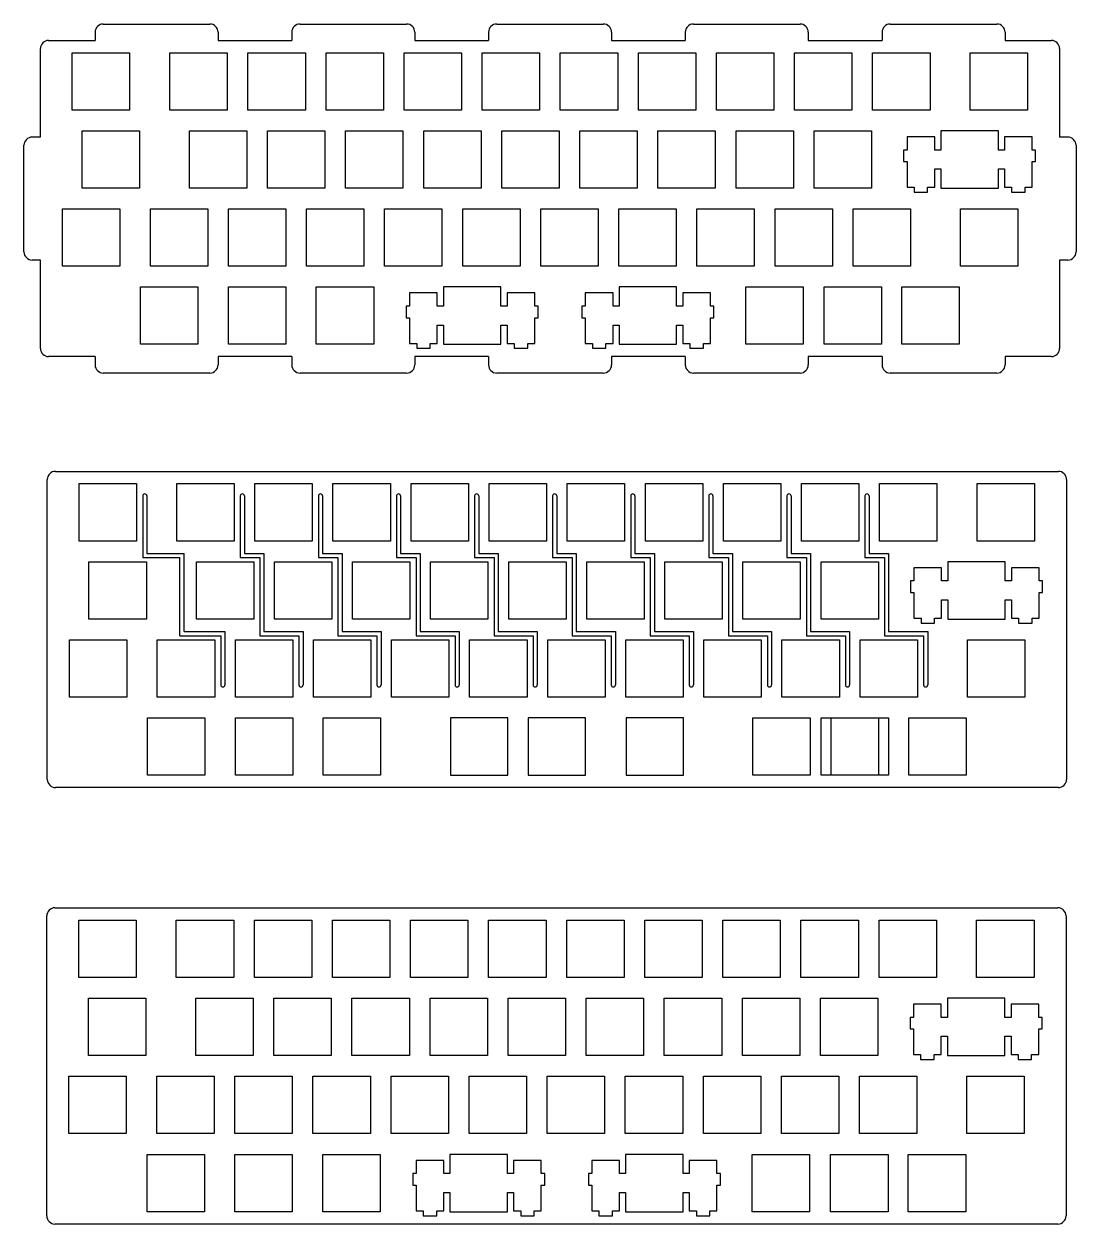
# Model space of a CAD drawing. Extents: x -8 to 251, y -550 to 186.
# Drawn here: x -6.1 to 250.6, y -106.7 to 186.1 of the extents above; entities that cross this region are included whole.
import ezdxf

# ---------------------------------------------------------------- set-up
doc = ezdxf.new("R2010")
doc.units = 0
doc.header["$MEASUREMENT"] = 0

msp = doc.modelspace()

# ---------------------------------------------------------------- linework, layer by layer
at = {"color": 0}
for p, q in [((13.25, 186.07), (39.25, 186.07)), ((61.25, 186.07), (87.25, 186.07)), ((109.25, 186.07), (135.25, 186.07)), ((157.25, 186.07), (183.25, 186.07)), ((205.25, 186.07), (231.25, 186.07)), ((-0.09, 182.07), (11.25, 182.07)), ((11.25, 184.07), (11.25, 182.07)), ((41.25, 184.07), (41.25, 182.07)), ((41.25, 182.07), (59.25, 182.07)), ((59.25, 184.07), (59.25, 182.07)), ((89.25, 184.07), (89.25, 182.07)), ((89.25, 182.07), (107.25, 182.07)), ((107.25, 184.07), (107.25, 182.07)), ((137.25, 184.07), (137.25, 182.07)), ((137.25, 182.07), (155.25, 182.07)), ((155.25, 184.07), (155.25, 182.07)), ((185.25, 184.07), (185.25, 182.07)), ((185.25, 182.07), (203.25, 182.07)), ((203.25, 184.07), (203.25, 182.07)), ((233.25, 184.07), (233.25, 182.07)), ((233.25, 182.07), (244.57, 182.07)), ((-2.09, 158.49), (-2.09, 180.07)), ((5.69, 179.07), (19.69, 179.07)), ((5.69, 165.07), (5.69, 179.07)), ((19.69, 179.07), (19.69, 165.07)), ((29.51, 179.07), (43.5, 179.07)), ((29.51, 165.07), (29.51, 179.07)), ((43.5, 179.07), (43.5, 165.07)), ((48.56, 179.07), (62.55, 179.07)), ((48.56, 165.07), (48.56, 179.07)), ((62.55, 179.07), (62.55, 165.07)), ((67.61, 179.07), (81.6, 179.07)), ((67.61, 165.07), (67.61, 179.07)), ((81.6, 179.07), (81.6, 165.07)), ((86.66, 179.07), (100.65, 179.07)), ((86.66, 165.07), (86.66, 179.07)), ((100.65, 179.07), (100.65, 165.07)), ((105.71, 179.07), (119.7, 179.07)), ((105.71, 165.07), (105.71, 179.07)), ((119.7, 179.07), (119.7, 165.07)), ((124.76, 179.07), (138.75, 179.07)), ((124.76, 165.07), (124.76, 179.07)), ((138.75, 179.07), (138.75, 165.07)), ((143.81, 179.07), (157.8, 179.07)), ((143.81, 165.07), (143.81, 179.07)), ((157.8, 179.07), (157.8, 165.07)), ((162.86, 179.07), (176.85, 179.07)), ((162.86, 165.07), (162.86, 179.07)), ((176.85, 179.07), (176.85, 165.07)), ((181.91, 179.07), (195.9, 179.07)), ((181.91, 165.07), (181.91, 179.07)), ((195.9, 179.07), (195.9, 165.07)), ((200.96, 179.07), (214.95, 179.07)), ((200.96, 165.07), (200.96, 179.07)), ((214.95, 179.07), (214.95, 165.07)), ((224.77, 179.07), (238.77, 179.07)), ((224.77, 165.07), (224.77, 179.07)), ((238.77, 179.07), (238.77, 165.07)), ((246.57, 180.07), (246.57, 158.49)), ((19.69, 165.07), (5.69, 165.07)), ((43.5, 165.07), (29.51, 165.07)), ((62.55, 165.07), (48.56, 165.07)), ((81.6, 165.07), (67.61, 165.07)), ((100.65, 165.07), (86.66, 165.07)), ((119.7, 165.07), (105.71, 165.07)), ((138.75, 165.07), (124.76, 165.07)), ((157.8, 165.07), (143.81, 165.07)), ((176.85, 165.07), (162.86, 165.07)), ((195.9, 165.07), (181.91, 165.07)), ((214.95, 165.07), (200.96, 165.07)), ((238.77, 165.07), (224.77, 165.07)), ((-2.09, 158.49), (-4.09, 158.49)), ((8.07, 160.02), (22.07, 160.02)), ((8.07, 146.02), (8.07, 160.02)), ((22.07, 160.02), (22.07, 146.02)), ((34.27, 160.02), (48.27, 160.02)), ((34.27, 146.02), (34.27, 160.02)), ((48.27, 160.02), (48.27, 146.02)), ((53.32, 160.02), (67.32, 160.02)), ((53.32, 146.02), (53.32, 160.02)), ((67.32, 160.02), (67.32, 146.02)), ((72.37, 160.02), (86.37, 160.02)), ((72.37, 146.02), (72.37, 160.02)), ((86.37, 160.02), (86.37, 146.02)), ((91.42, 160.02), (105.42, 160.02)), ((91.42, 146.02), (91.42, 160.02)), ((105.42, 160.02), (105.42, 146.02)), ((110.47, 160.02), (124.47, 160.02)), ((110.47, 146.02), (110.47, 160.02)), ((124.47, 160.02), (124.47, 146.02)), ((129.52, 160.02), (143.52, 160.02)), ((129.52, 146.02), (129.52, 160.02)), ((143.52, 160.02), (143.52, 146.02)), ((148.57, 160.02), (162.57, 160.02)), ((148.57, 146.02), (148.57, 160.02)), ((162.57, 160.02), (162.57, 146.02)), ((167.62, 160.02), (181.62, 160.02)), ((167.62, 146.02), (167.62, 160.02)), ((181.62, 160.02), (181.62, 146.02)), ((186.67, 160.02), (200.67, 160.02)), ((186.67, 146.02), (186.67, 160.02)), ((200.67, 160.02), (200.67, 146.02)), ((216.1, 158.55), (209.35, 158.55)), ((209.35, 158.55), (209.35, 155.32)), ((216.1, 155.32), (216.1, 158.55)), ((217.62, 160.02), (217.62, 155.32)), ((231.62, 160.02), (217.62, 160.02)), ((231.62, 155.32), (231.62, 160.02)), ((239.9, 158.55), (233.15, 158.55)), ((233.15, 158.55), (233.15, 155.32)), ((239.9, 155.32), (239.9, 158.55)), ((248.57, 158.49), (246.57, 158.49)), ((-6.09, 130.49), (-6.09, 156.49)), ((209.35, 155.32), (208.52, 155.32)), ((208.52, 155.32), (208.52, 152.52)), ((217.62, 155.32), (216.1, 155.32)), ((233.15, 155.32), (231.62, 155.32)), ((240.72, 155.32), (239.9, 155.32)), ((240.72, 152.52), (240.72, 155.32)), ((250.57, 156.49), (250.57, 130.49)), ((208.52, 152.52), (209.35, 152.52)), ((209.35, 152.52), (209.35, 146.25)), ((239.9, 146.25), (239.9, 152.52)), ((239.9, 152.52), (240.72, 152.52)), ((216.1, 146.25), (216.1, 150.72)), ((216.1, 150.72), (217.62, 150.72)), ((217.62, 150.72), (217.62, 146.02)), ((231.62, 146.02), (231.62, 150.72)), ((231.62, 150.72), (233.15, 150.72)), ((233.15, 150.72), (233.15, 146.25)), ((22.07, 146.02), (8.07, 146.02)), ((48.27, 146.02), (34.27, 146.02)), ((67.32, 146.02), (53.32, 146.02)), ((86.37, 146.02), (72.37, 146.02)), ((105.42, 146.02), (91.42, 146.02)), ((124.47, 146.02), (110.47, 146.02)), ((143.52, 146.02), (129.52, 146.02)), ((162.57, 146.02), (148.57, 146.02)), ((181.62, 146.02), (167.62, 146.02)), ((200.67, 146.02), (186.67, 146.02)), ((209.35, 146.25), (211.07, 146.25)), ((211.07, 146.25), (211.07, 145.05)), ((211.07, 145.05), (214.37, 145.05)), ((214.37, 145.05), (214.37, 146.25)), ((214.37, 146.25), (216.1, 146.25)), ((217.62, 146.02), (231.62, 146.02)), ((233.15, 146.25), (234.87, 146.25)), ((234.87, 146.25), (234.87, 145.05)), ((234.87, 145.05), (238.17, 145.05)), ((238.17, 145.05), (238.17, 146.25)), ((238.17, 146.25), (239.9, 146.25)), ((3.31, 140.97), (17.31, 140.97)), ((3.31, 126.97), (3.31, 140.97)), ((17.31, 140.97), (17.31, 126.97)), ((24.74, 140.97), (38.74, 140.97)), ((24.74, 126.97), (24.74, 140.97)), ((38.74, 140.97), (38.74, 126.97)), ((43.79, 140.97), (57.79, 140.97)), ((43.79, 126.97), (43.79, 140.97)), ((57.79, 140.97), (57.79, 126.97)), ((62.84, 140.97), (76.84, 140.97)), ((62.84, 126.97), (62.84, 140.97)), ((76.84, 140.97), (76.84, 126.97)), ((81.89, 140.97), (95.89, 140.97)), ((81.89, 126.97), (81.89, 140.97)), ((95.89, 140.97), (95.89, 126.97)), ((100.94, 140.97), (114.94, 140.97)), ((100.94, 126.97), (100.94, 140.97)), ((114.94, 140.97), (114.94, 126.97)), ((119.99, 140.97), (133.99, 140.97)), ((119.99, 126.97), (119.99, 140.97)), ((133.99, 140.97), (133.99, 126.97)), ((139.04, 140.97), (153.04, 140.97)), ((139.04, 126.97), (139.04, 140.97)), ((153.04, 140.97), (153.04, 126.97)), ((158.09, 140.97), (172.09, 140.97)), ((158.09, 126.97), (158.09, 140.97)), ((172.09, 140.97), (172.09, 126.97)), ((177.14, 140.97), (191.14, 140.97)), ((177.14, 126.97), (177.14, 140.97)), ((191.14, 140.97), (191.14, 126.97)), ((196.19, 140.97), (210.19, 140.97)), ((196.19, 126.97), (196.19, 140.97)), ((210.19, 140.97), (210.19, 126.97)), ((222.39, 140.97), (236.39, 140.97)), ((222.39, 126.97), (222.39, 140.97)), ((236.39, 140.97), (236.39, 126.97)), ((-2.09, 128.49), (-4.09, 128.49)), ((-2.09, 106.92), (-2.09, 128.49)), ((17.31, 126.97), (3.31, 126.97)), ((38.74, 126.97), (24.74, 126.97)), ((57.79, 126.97), (43.79, 126.97)), ((76.84, 126.97), (62.84, 126.97)), ((95.89, 126.97), (81.89, 126.97)), ((114.94, 126.97), (100.94, 126.97)), ((133.99, 126.97), (119.99, 126.97)), ((153.04, 126.97), (139.04, 126.97)), ((172.09, 126.97), (158.09, 126.97)), ((191.14, 126.97), (177.14, 126.97)), ((210.19, 126.97), (196.19, 126.97)), ((236.39, 126.97), (222.39, 126.97)), ((248.57, 128.49), (246.57, 128.49)), ((246.57, 128.49), (246.57, 106.92)), ((22.36, 121.92), (36.36, 121.92)), ((22.36, 107.92), (22.36, 121.92)), ((36.36, 121.92), (36.36, 107.92)), ((43.79, 121.92), (57.79, 121.92)), ((43.79, 107.92), (43.79, 121.92)), ((57.79, 121.92), (57.79, 107.92)), ((65.22, 121.92), (79.22, 121.92)), ((65.22, 107.92), (65.22, 121.92)), ((79.22, 121.92), (79.22, 107.92)), ((94.75, 120.45), (88, 120.45)), ((88, 120.45), (88, 117.22)), ((94.75, 117.22), (94.75, 120.45)), ((96.28, 121.92), (96.28, 117.22)), ((110.27, 121.92), (96.28, 121.92)), ((110.27, 117.22), (110.27, 121.92)), ((118.55, 120.45), (111.8, 120.45)), ((111.8, 120.45), (111.8, 117.22)), ((118.55, 117.22), (118.55, 120.45)), ((137.61, 120.45), (130.86, 120.45)), ((130.86, 120.45), (130.86, 117.22)), ((137.61, 117.22), (137.61, 120.45)), ((139.14, 121.92), (139.14, 117.22)), ((153.14, 121.92), (139.14, 121.92)), ((153.14, 117.22), (153.14, 121.92)), ((161.41, 120.45), (154.66, 120.45)), ((154.66, 120.45), (154.66, 117.22)), ((161.41, 117.22), (161.41, 120.45)), ((170, 121.92), (184, 121.92)), ((170, 107.92), (170, 121.92)), ((184, 121.92), (184, 107.92)), ((189.14, 121.92), (203.14, 121.92)), ((189.14, 107.92), (189.14, 121.92)), ((203.14, 121.92), (203.14, 107.92)), ((208.1, 121.92), (222.1, 121.92)), ((208.1, 107.92), (208.1, 121.92)), ((222.1, 121.92), (222.1, 107.92)), ((88, 117.22), (87.17, 117.22)), ((87.17, 117.22), (87.17, 114.42)), ((96.28, 117.22), (94.75, 117.22)), ((111.8, 117.22), (110.27, 117.22)), ((119.38, 117.22), (118.55, 117.22)), ((119.38, 114.42), (119.38, 117.22)), ((130.86, 117.22), (130.04, 117.22)), ((130.04, 117.22), (130.04, 114.42)), ((139.14, 117.22), (137.61, 117.22)), ((154.66, 117.22), (153.14, 117.22)), ((162.24, 117.22), (161.41, 117.22)), ((162.24, 114.42), (162.24, 117.22)), ((87.17, 114.42), (88, 114.42)), ((88, 114.42), (88, 108.15)), ((118.55, 108.15), (118.55, 114.42)), ((118.55, 114.42), (119.38, 114.42)), ((130.04, 114.42), (130.86, 114.42)), ((130.86, 114.42), (130.86, 108.15)), ((161.41, 108.15), (161.41, 114.42)), ((161.41, 114.42), (162.24, 114.42)), ((94.75, 108.15), (94.75, 112.62)), ((94.75, 112.62), (96.28, 112.62)), ((96.28, 112.62), (96.28, 107.92)), ((110.27, 107.92), (110.27, 112.62)), ((110.27, 112.62), (111.8, 112.62)), ((111.8, 112.62), (111.8, 108.15)), ((137.61, 108.15), (137.61, 112.62)), ((137.61, 112.62), (139.14, 112.62)), ((139.14, 112.62), (139.14, 107.92)), ((153.14, 107.92), (153.14, 112.62)), ((153.14, 112.62), (154.66, 112.62)), ((154.66, 112.62), (154.66, 108.15)), ((36.36, 107.92), (22.36, 107.92)), ((57.79, 107.92), (43.79, 107.92)), ((79.22, 107.92), (65.22, 107.92)), ((88, 108.15), (89.73, 108.15)), ((89.73, 108.15), (89.73, 106.95)), ((89.73, 106.95), (93.02, 106.95)), ((93.02, 106.95), (93.02, 108.15)), ((93.02, 108.15), (94.75, 108.15)), ((96.28, 107.92), (110.27, 107.92)), ((111.8, 108.15), (113.53, 108.15)), ((113.53, 108.15), (113.53, 106.95)), ((113.53, 106.95), (116.82, 106.95)), ((116.82, 106.95), (116.82, 108.15)), ((116.82, 108.15), (118.55, 108.15)), ((130.86, 108.15), (132.59, 108.15)), ((132.59, 108.15), (132.59, 106.95)), ((132.59, 106.95), (135.89, 106.95)), ((135.89, 106.95), (135.89, 108.15)), ((135.89, 108.15), (137.61, 108.15)), ((139.14, 107.92), (153.14, 107.92)), ((154.66, 108.15), (156.39, 108.15)), ((156.39, 108.15), (156.39, 106.95)), ((156.39, 106.95), (159.69, 106.95)), ((159.69, 106.95), (159.69, 108.15)), ((159.69, 108.15), (161.41, 108.15)), ((184, 107.92), (170, 107.92)), ((203.14, 107.92), (189.14, 107.92)), ((222.1, 107.92), (208.1, 107.92)), ((11.25, 104.92), (-0.09, 104.92)), ((11.25, 104.92), (11.25, 102.92)), ((59.25, 104.92), (41.25, 104.92)), ((41.25, 104.92), (41.25, 102.92)), ((59.25, 104.92), (59.25, 102.92)), ((107.25, 104.92), (89.25, 104.92)), ((89.25, 104.92), (89.25, 102.92)), ((107.25, 104.92), (107.25, 102.92)), ((155.25, 104.92), (137.25, 104.92)), ((137.25, 104.92), (137.25, 102.92)), ((155.25, 104.92), (155.25, 102.92)), ((203.25, 104.92), (185.25, 104.92)), ((185.25, 104.92), (185.25, 102.92)), ((203.25, 104.92), (203.25, 102.92)), ((244.57, 104.92), (233.25, 104.92)), ((233.25, 104.92), (233.25, 102.92)), ((39.25, 100.92), (13.25, 100.92)), ((87.25, 100.92), (61.25, 100.92)), ((135.25, 100.92), (109.25, 100.92)), ((183.25, 100.92), (157.25, 100.92)), ((231.25, 100.92), (205.25, 100.92)), ((1.6, 76.93), (246.26, 76.93)), ((-0.4, 1.78), (-0.4, 74.93)), ((7.38, 73.93), (21.38, 73.93)), ((7.38, 59.93), (7.38, 73.93)), ((21.38, 73.93), (21.38, 59.93)), ((31.19, 73.93), (45.19, 73.93)), ((31.19, 59.93), (31.19, 73.93)), ((45.19, 73.93), (45.19, 59.93)), ((50.24, 73.93), (64.24, 73.93)), ((50.24, 59.93), (50.24, 73.93)), ((64.24, 73.93), (64.24, 59.93)), ((69.29, 73.93), (83.29, 73.93)), ((69.29, 59.93), (69.29, 73.93)), ((83.29, 73.93), (83.29, 59.93)), ((88.34, 73.93), (102.34, 73.93)), ((88.34, 59.93), (88.34, 73.93)), ((102.34, 73.93), (102.34, 59.93)), ((107.39, 73.93), (121.39, 73.93)), ((107.39, 59.93), (107.39, 73.93)), ((121.39, 73.93), (121.39, 59.93)), ((126.44, 73.93), (140.44, 73.93)), ((126.44, 59.93), (126.44, 73.93)), ((140.44, 73.93), (140.44, 59.93)), ((145.5, 73.93), (159.49, 73.93)), ((145.5, 59.93), (145.5, 73.93)), ((159.49, 73.93), (159.49, 59.93)), ((164.54, 73.93), (178.54, 73.93)), ((164.54, 59.93), (164.54, 73.93)), ((178.54, 73.93), (178.54, 59.93)), ((183.59, 73.93), (197.59, 73.93)), ((183.59, 59.93), (183.59, 73.93)), ((197.59, 73.93), (197.59, 59.93)), ((202.65, 73.93), (216.64, 73.93)), ((202.65, 59.93), (202.65, 73.93)), ((216.64, 73.93), (216.64, 59.93)), ((226.46, 73.93), (240.46, 73.93)), ((226.46, 59.93), (226.46, 73.93)), ((240.46, 73.93), (240.46, 59.93)), ((248.26, 74.93), (248.26, 1.78)), ((22.88, 70.93), (22.88, 55.88)), ((23.88, 70.93), (23.88, 56.88)), ((46.69, 70.93), (46.69, 55.88)), ((47.69, 70.93), (47.69, 56.88)), ((65.74, 70.93), (65.74, 55.88)), ((66.74, 70.93), (66.74, 56.88)), ((84.79, 70.93), (84.79, 55.88)), ((85.79, 70.93), (85.79, 56.88)), ((103.84, 70.93), (103.84, 55.88)), ((104.84, 70.93), (104.84, 56.88)), ((122.89, 70.93), (122.89, 55.88)), ((123.89, 70.93), (123.89, 56.88)), ((141.94, 70.93), (141.94, 55.88)), ((142.94, 70.93), (142.94, 56.88)), ((160.99, 70.93), (160.99, 55.88)), ((161.99, 70.93), (161.99, 56.88)), ((180.04, 70.93), (180.04, 55.88)), ((181.04, 70.93), (181.04, 56.88)), ((199.09, 70.93), (199.09, 55.88)), ((200.09, 70.93), (200.09, 56.88)), ((21.38, 59.93), (7.38, 59.93)), ((45.19, 59.93), (31.19, 59.93)), ((64.24, 59.93), (50.24, 59.93)), ((83.29, 59.93), (69.29, 59.93)), ((102.34, 59.93), (88.34, 59.93)), ((121.39, 59.93), (107.39, 59.93)), ((140.44, 59.93), (126.44, 59.93)), ((159.49, 59.93), (145.5, 59.93)), ((178.54, 59.93), (164.54, 59.93)), ((197.59, 59.93), (183.59, 59.93)), ((216.64, 59.93), (202.65, 59.93)), ((240.46, 59.93), (226.46, 59.93)), ((22.88, 55.88), (31.96, 55.88)), ((23.88, 56.88), (32.96, 56.88)), ((31.96, 36.83), (31.96, 55.88)), ((32.96, 37.83), (32.96, 56.88)), ((46.69, 55.88), (51.46, 55.88)), ((47.69, 56.88), (52.46, 56.88)), ((51.46, 55.88), (51.46, 36.83)), ((52.46, 56.88), (52.46, 37.83)), ((65.74, 55.88), (70.51, 55.88)), ((66.74, 56.88), (71.51, 56.88)), ((70.51, 55.88), (70.51, 36.83)), ((71.51, 56.88), (71.51, 37.83)), ((84.79, 55.88), (89.56, 55.88)), ((85.79, 56.88), (90.56, 56.88)), ((89.56, 55.88), (89.56, 36.83)), ((90.56, 56.88), (90.56, 37.83)), ((103.84, 55.88), (108.61, 55.88)), ((104.84, 56.88), (109.61, 56.88)), ((108.61, 55.88), (108.61, 36.83)), ((109.61, 56.88), (109.61, 37.83)), ((122.89, 55.88), (127.66, 55.88)), ((123.89, 56.88), (128.66, 56.88)), ((127.66, 55.88), (127.66, 36.83)), ((128.66, 56.88), (128.66, 37.83)), ((141.94, 55.88), (146.71, 55.88)), ((142.94, 56.88), (147.71, 56.88)), ((146.71, 55.88), (146.71, 36.83)), ((147.71, 56.88), (147.71, 37.83)), ((160.99, 55.88), (165.76, 55.88)), ((161.99, 56.88), (166.76, 56.88)), ((165.76, 55.88), (165.76, 36.83)), ((166.76, 56.88), (166.76, 37.83)), ((180.04, 55.88), (184.81, 55.88)), ((181.04, 56.88), (185.81, 56.88)), ((184.81, 55.88), (184.81, 36.83)), ((185.81, 56.88), (185.81, 37.83)), ((199.09, 55.88), (203.86, 55.88)), ((200.09, 56.88), (204.86, 56.88)), ((203.86, 55.88), (203.86, 36.83)), ((204.86, 56.88), (204.86, 37.83)), ((9.76, 54.88), (23.76, 54.88)), ((9.76, 40.88), (9.76, 54.88)), ((23.76, 54.88), (23.76, 40.88)), ((35.96, 54.88), (49.96, 54.88)), ((35.96, 40.88), (35.96, 54.88)), ((49.96, 54.88), (49.96, 40.88)), ((55.01, 54.88), (69.01, 54.88)), ((55.01, 40.88), (55.01, 54.88)), ((69.01, 54.88), (69.01, 40.88)), ((74.06, 54.88), (88.06, 54.88)), ((74.06, 40.88), (74.06, 54.88)), ((88.06, 54.88), (88.06, 40.88)), ((93.11, 54.88), (107.11, 54.88)), ((93.11, 40.88), (93.11, 54.88)), ((107.11, 54.88), (107.11, 40.88)), ((112.16, 54.88), (126.16, 54.88)), ((112.16, 40.88), (112.16, 54.88)), ((126.16, 54.88), (126.16, 40.88)), ((131.21, 54.88), (145.21, 54.88)), ((131.21, 40.88), (131.21, 54.88)), ((145.21, 54.88), (145.21, 40.88)), ((150.26, 54.88), (164.26, 54.88)), ((150.26, 40.88), (150.26, 54.88)), ((164.26, 54.88), (164.26, 40.88)), ((169.31, 54.88), (183.31, 54.88)), ((169.31, 40.88), (169.31, 54.88)), ((183.31, 54.88), (183.31, 40.88)), ((188.36, 54.88), (202.36, 54.88)), ((188.36, 40.88), (188.36, 54.88)), ((202.36, 54.88), (202.36, 40.88)), ((217.79, 53.41), (211.04, 53.41)), ((211.04, 53.41), (211.04, 50.18)), ((217.79, 50.18), (217.79, 53.41)), ((219.31, 54.88), (219.31, 50.18)), ((233.31, 54.88), (219.31, 54.88)), ((233.31, 50.18), (233.31, 54.88)), ((241.59, 53.41), (234.84, 53.41)), ((234.84, 53.41), (234.84, 50.18)), ((241.59, 50.18), (241.59, 53.41)), ((211.04, 50.18), (210.21, 50.18)), ((210.21, 50.18), (210.21, 47.38)), ((219.31, 50.18), (217.79, 50.18)), ((234.84, 50.18), (233.31, 50.18)), ((242.41, 50.18), (241.59, 50.18)), ((242.41, 47.38), (242.41, 50.18)), ((210.21, 47.38), (211.04, 47.38)), ((211.04, 47.38), (211.04, 41.11)), ((241.59, 41.11), (241.59, 47.38)), ((241.59, 47.38), (242.41, 47.38)), ((217.79, 41.11), (217.79, 45.58)), ((217.79, 45.58), (219.31, 45.58)), ((219.31, 45.58), (219.31, 40.88)), ((233.31, 40.88), (233.31, 45.58)), ((233.31, 45.58), (234.84, 45.58)), ((234.84, 45.58), (234.84, 41.11)), ((211.04, 41.11), (212.76, 41.11)), ((212.76, 41.11), (212.76, 39.91)), ((216.06, 39.91), (216.06, 41.11)), ((216.06, 41.11), (217.79, 41.11)), ((234.84, 41.11), (236.56, 41.11)), ((236.56, 41.11), (236.56, 39.91)), ((239.86, 39.91), (239.86, 41.11)), ((239.86, 41.11), (241.59, 41.11)), ((23.76, 40.88), (9.76, 40.88)), ((49.96, 40.88), (35.96, 40.88)), ((69.01, 40.88), (55.01, 40.88)), ((88.06, 40.88), (74.06, 40.88)), ((107.11, 40.88), (93.11, 40.88)), ((126.16, 40.88), (112.16, 40.88)), ((145.21, 40.88), (131.21, 40.88)), ((164.26, 40.88), (150.26, 40.88)), ((183.31, 40.88), (169.31, 40.88)), ((202.36, 40.88), (188.36, 40.88)), ((212.76, 39.91), (216.06, 39.91)), ((219.31, 40.88), (233.31, 40.88)), ((236.56, 39.91), (239.86, 39.91)), ((5, 35.83), (19, 35.83)), ((5, 21.83), (5, 35.83)), ((19, 35.83), (19, 21.83)), ((26.43, 35.83), (40.43, 35.83)), ((26.43, 21.83), (26.43, 35.83)), ((31.96, 36.83), (41.93, 36.83)), ((32.96, 37.83), (42.93, 37.83)), ((40.43, 35.83), (40.43, 21.83)), ((41.93, 36.83), (41.93, 24.83)), ((42.93, 37.83), (42.93, 24.83)), ((45.48, 35.83), (59.48, 35.83)), ((45.48, 21.83), (45.48, 35.83)), ((51.46, 36.83), (60.98, 36.83)), ((52.46, 37.83), (61.98, 37.83)), ((59.48, 35.83), (59.48, 21.83)), ((60.98, 36.83), (60.98, 24.83)), ((61.98, 37.83), (61.98, 24.83)), ((64.53, 35.83), (78.53, 35.83)), ((64.53, 21.83), (64.53, 35.83)), ((70.51, 36.83), (80.03, 36.83)), ((71.51, 37.83), (81.03, 37.83)), ((78.53, 35.83), (78.53, 21.83)), ((80.03, 36.83), (80.03, 24.83)), ((81.03, 37.83), (81.03, 24.83)), ((83.58, 35.83), (97.58, 35.83)), ((83.58, 21.83), (83.58, 35.83)), ((89.56, 36.83), (99.08, 36.83)), ((90.56, 37.83), (100.08, 37.83)), ((97.58, 35.83), (97.58, 21.83)), ((99.08, 36.83), (99.08, 24.83)), ((100.08, 37.83), (100.08, 24.83)), ((102.63, 35.83), (116.63, 35.83)), ((102.63, 21.83), (102.63, 35.83)), ((108.61, 36.83), (118.13, 36.83)), ((109.61, 37.83), (119.13, 37.83)), ((116.63, 35.83), (116.63, 21.83)), ((118.13, 36.83), (118.13, 24.83)), ((119.13, 37.83), (119.13, 24.83)), ((121.68, 35.83), (135.68, 35.83)), ((121.68, 21.83), (121.68, 35.83)), ((127.66, 36.83), (137.18, 36.83)), ((128.66, 37.83), (138.18, 37.83)), ((135.68, 35.83), (135.68, 21.83)), ((137.18, 36.83), (137.18, 24.83)), ((138.18, 37.83), (138.18, 24.83)), ((140.73, 35.83), (154.73, 35.83)), ((140.73, 21.83), (140.73, 35.83)), ((146.71, 36.83), (156.23, 36.83)), ((147.71, 37.83), (157.23, 37.83)), ((154.73, 35.83), (154.73, 21.83)), ((156.23, 36.83), (156.23, 24.83)), ((157.23, 37.83), (157.23, 24.83)), ((159.78, 35.83), (173.78, 35.83)), ((159.78, 21.83), (159.78, 35.83)), ((165.76, 36.83), (175.28, 36.83)), ((166.76, 37.83), (176.28, 37.83)), ((173.78, 35.83), (173.78, 21.83)), ((175.28, 36.83), (175.28, 24.83)), ((176.28, 37.83), (176.28, 24.83)), ((178.83, 35.83), (192.83, 35.83)), ((178.83, 21.83), (178.83, 35.83)), ((184.81, 36.83), (194.33, 36.83)), ((185.81, 37.83), (195.33, 37.83)), ((192.83, 35.83), (192.83, 21.83)), ((194.33, 36.83), (194.33, 24.83)), ((195.33, 37.83), (195.33, 24.83)), ((197.88, 35.83), (211.88, 35.83)), ((197.88, 21.83), (197.88, 35.83)), ((203.86, 36.83), (213.38, 36.83)), ((204.86, 37.83), (214.38, 37.83)), ((211.88, 35.83), (211.88, 21.83)), ((213.38, 36.83), (213.38, 24.83)), ((214.38, 37.83), (214.38, 24.83)), ((224.08, 35.83), (238.07, 35.83)), ((224.08, 21.83), (224.08, 35.83)), ((238.07, 35.83), (238.07, 21.83)), ((19, 21.83), (5, 21.83)), ((40.43, 21.83), (26.43, 21.83)), ((59.48, 21.83), (45.48, 21.83)), ((78.53, 21.83), (64.53, 21.83)), ((97.58, 21.83), (83.58, 21.83)), ((116.63, 21.83), (102.63, 21.83)), ((135.68, 21.83), (121.68, 21.83)), ((154.73, 21.83), (140.73, 21.83)), ((173.78, 21.83), (159.78, 21.83)), ((192.83, 21.83), (178.83, 21.83)), ((211.88, 21.83), (197.88, 21.83)), ((238.07, 21.83), (224.08, 21.83)), ((24.05, 16.78), (38.05, 16.78)), ((24.05, 2.78), (24.05, 16.78)), ((38.05, 16.78), (38.05, 2.78)), ((45.48, 16.78), (59.48, 16.78)), ((45.48, 2.78), (45.48, 16.78)), ((59.48, 16.78), (59.48, 2.78)), ((66.91, 16.78), (80.91, 16.78)), ((66.91, 2.78), (66.91, 16.78)), ((80.91, 16.78), (80.91, 2.78)), ((97.96, 16.78), (97.96, 2.78)), ((111.96, 16.78), (97.96, 16.78)), ((111.96, 2.78), (111.96, 16.78)), ((116.92, 16.78), (116.92, 2.78)), ((130.92, 16.78), (116.92, 16.78)), ((130.92, 2.78), (130.92, 16.78)), ((140.83, 16.78), (140.83, 2.78)), ((154.83, 16.78), (140.83, 16.78)), ((154.83, 2.78), (154.83, 16.78)), ((171.69, 16.78), (185.69, 16.78)), ((171.69, 2.78), (171.69, 16.78)), ((185.69, 16.78), (185.69, 2.78)), ((188.36, 16.78), (202.36, 16.78)), ((188.36, 2.78), (188.36, 16.78)), ((190.83, 16.78), (204.83, 16.78)), ((190.83, 2.78), (190.83, 16.78)), ((202.36, 16.78), (202.36, 2.78)), ((204.83, 16.78), (204.83, 2.78)), ((209.79, 16.78), (223.79, 16.78)), ((209.79, 2.78), (209.79, 16.78)), ((223.79, 16.78), (223.79, 2.78)), ((38.05, 2.78), (24.05, 2.78)), ((59.48, 2.78), (45.48, 2.78)), ((80.91, 2.78), (66.91, 2.78)), ((97.96, 2.78), (111.96, 2.78)), ((116.92, 2.78), (130.92, 2.78)), ((140.83, 2.78), (154.83, 2.78)), ((185.69, 2.78), (171.69, 2.78)), ((202.36, 2.78), (188.36, 2.78)), ((204.83, 2.78), (190.83, 2.78)), ((223.79, 2.78), (209.79, 2.78)), ((246.26, -0.22), (1.6, -0.22)), ((-0.53, -104.7), (-0.53, -31.55)), ((1.47, -29.55), (246.13, -29.55)), ((248.13, -31.55), (248.13, -104.7)), ((7.26, -32.55), (21.26, -32.55)), ((7.26, -46.55), (7.26, -32.55)), ((21.26, -32.55), (21.26, -46.55)), ((31.07, -32.55), (45.07, -32.55)), ((31.07, -46.55), (31.07, -32.55)), ((45.07, -32.55), (45.07, -46.55)), ((50.12, -32.55), (64.12, -32.55)), ((50.12, -46.55), (50.12, -32.55)), ((64.12, -32.55), (64.12, -46.55)), ((69.17, -32.55), (83.17, -32.55)), ((69.17, -46.55), (69.17, -32.55)), ((83.17, -32.55), (83.17, -46.55)), ((88.22, -32.55), (102.22, -32.55)), ((88.22, -46.55), (88.22, -32.55)), ((102.22, -32.55), (102.22, -46.55)), ((107.27, -32.55), (121.27, -32.55)), ((107.27, -46.55), (107.27, -32.55)), ((121.27, -32.55), (121.27, -46.55)), ((126.32, -32.55), (140.32, -32.55)), ((126.32, -46.55), (126.32, -32.55)), ((140.32, -32.55), (140.32, -46.55)), ((145.37, -32.55), (159.37, -32.55)), ((145.37, -46.55), (145.37, -32.55)), ((159.37, -32.55), (159.37, -46.55)), ((164.42, -32.55), (178.42, -32.55)), ((164.42, -46.55), (164.42, -32.55)), ((178.42, -32.55), (178.42, -46.55)), ((183.47, -32.55), (197.47, -32.55)), ((183.47, -46.55), (183.47, -32.55)), ((197.47, -32.55), (197.47, -46.55)), ((202.52, -32.55), (216.52, -32.55)), ((202.52, -46.55), (202.52, -32.55)), ((216.52, -32.55), (216.52, -46.55)), ((226.33, -32.55), (240.33, -32.55)), ((226.33, -46.55), (226.33, -32.55)), ((240.33, -32.55), (240.33, -46.55)), ((21.26, -46.55), (7.26, -46.55)), ((45.07, -46.55), (31.07, -46.55)), ((64.12, -46.55), (50.12, -46.55)), ((83.17, -46.55), (69.17, -46.55)), ((102.22, -46.55), (88.22, -46.55)), ((121.27, -46.55), (107.27, -46.55)), ((140.32, -46.55), (126.32, -46.55)), ((159.37, -46.55), (145.37, -46.55)), ((178.42, -46.55), (164.42, -46.55)), ((197.47, -46.55), (183.47, -46.55)), ((216.52, -46.55), (202.52, -46.55)), ((240.33, -46.55), (226.33, -46.55)), ((9.64, -51.6), (23.64, -51.6)), ((9.64, -65.6), (9.64, -51.6)), ((23.64, -51.6), (23.64, -65.6)), ((35.83, -51.6), (49.83, -51.6)), ((35.83, -65.6), (35.83, -51.6)), ((49.83, -51.6), (49.83, -65.6)), ((54.88, -51.6), (68.88, -51.6)), ((54.88, -65.6), (54.88, -51.6)), ((68.88, -51.6), (68.88, -65.6)), ((73.93, -51.6), (87.93, -51.6)), ((73.93, -65.6), (73.93, -51.6)), ((87.93, -51.6), (87.93, -65.6)), ((92.98, -51.6), (106.98, -51.6)), ((92.98, -65.6), (92.98, -51.6)), ((106.98, -51.6), (106.98, -65.6)), ((112.03, -51.6), (126.03, -51.6)), ((112.03, -65.6), (112.03, -51.6)), ((126.03, -51.6), (126.03, -65.6)), ((131.08, -51.6), (145.08, -51.6)), ((131.08, -65.6), (131.08, -51.6)), ((145.08, -51.6), (145.08, -65.6)), ((150.13, -51.6), (164.13, -51.6)), ((150.13, -65.6), (150.13, -51.6)), ((164.13, -51.6), (164.13, -65.6)), ((169.18, -51.6), (183.18, -51.6)), ((169.18, -65.6), (169.18, -51.6)), ((183.18, -51.6), (183.18, -65.6)), ((188.23, -51.6), (202.23, -51.6)), ((188.23, -65.6), (188.23, -51.6)), ((202.23, -51.6), (202.23, -65.6)), ((219.19, -51.6), (219.19, -56.3)), ((233.19, -51.6), (219.19, -51.6)), ((233.19, -56.3), (233.19, -51.6)), ((217.66, -53.07), (210.91, -53.07)), ((210.91, -53.07), (210.91, -56.3)), ((217.66, -56.3), (217.66, -53.07)), ((241.46, -53.07), (234.71, -53.07)), ((234.71, -53.07), (234.71, -56.3)), ((241.46, -56.3), (241.46, -53.07)), ((210.91, -56.3), (210.09, -56.3)), ((210.09, -56.3), (210.09, -59.1)), ((219.19, -56.3), (217.66, -56.3)), ((234.71, -56.3), (233.19, -56.3)), ((242.29, -56.3), (241.46, -56.3)), ((242.29, -59.1), (242.29, -56.3)), ((210.09, -59.1), (210.91, -59.1)), ((210.91, -59.1), (210.91, -65.37)), ((217.66, -65.37), (217.66, -60.9)), ((217.66, -60.9), (219.19, -60.9)), ((219.19, -60.9), (219.19, -65.6)), ((233.19, -65.6), (233.19, -60.9)), ((233.19, -60.9), (234.71, -60.9)), ((234.71, -60.9), (234.71, -65.37)), ((241.46, -65.37), (241.46, -59.1)), ((241.46, -59.1), (242.29, -59.1)), ((23.64, -65.6), (9.64, -65.6)), ((49.83, -65.6), (35.83, -65.6)), ((68.88, -65.6), (54.88, -65.6)), ((87.93, -65.6), (73.93, -65.6)), ((106.98, -65.6), (92.98, -65.6)), ((126.03, -65.6), (112.03, -65.6)), ((145.08, -65.6), (131.08, -65.6)), ((164.13, -65.6), (150.13, -65.6)), ((183.18, -65.6), (169.18, -65.6)), ((202.23, -65.6), (188.23, -65.6)), ((210.91, -65.37), (212.64, -65.37)), ((212.64, -65.37), (212.64, -66.57)), ((212.64, -66.57), (215.94, -66.57)), ((215.94, -66.57), (215.94, -65.37)), ((215.94, -65.37), (217.66, -65.37)), ((219.19, -65.6), (233.19, -65.6)), ((234.71, -65.37), (236.44, -65.37)), ((236.44, -65.37), (236.44, -66.57)), ((236.44, -66.57), (239.74, -66.57)), ((239.74, -66.57), (239.74, -65.37)), ((239.74, -65.37), (241.46, -65.37)), ((4.87, -70.65), (18.87, -70.65)), ((4.87, -84.65), (4.87, -70.65)), ((18.87, -70.65), (18.87, -84.65)), ((26.31, -70.65), (40.31, -70.65)), ((26.31, -84.65), (26.31, -70.65)), ((40.31, -70.65), (40.31, -84.65)), ((45.36, -70.65), (59.36, -70.65)), ((45.36, -84.65), (45.36, -70.65)), ((59.36, -70.65), (59.36, -84.65)), ((64.41, -70.65), (78.41, -70.65)), ((64.41, -84.65), (64.41, -70.65)), ((78.41, -70.65), (78.41, -84.65)), ((83.46, -70.65), (97.46, -70.65)), ((83.46, -84.65), (83.46, -70.65)), ((97.46, -70.65), (97.46, -84.65)), ((102.51, -70.65), (116.51, -70.65)), ((102.51, -84.65), (102.51, -70.65)), ((116.51, -70.65), (116.51, -84.65)), ((121.56, -70.65), (135.56, -70.65)), ((121.56, -84.65), (121.56, -70.65)), ((135.56, -70.65), (135.56, -84.65)), ((140.61, -70.65), (154.61, -70.65)), ((140.61, -84.65), (140.61, -70.65)), ((154.61, -70.65), (154.61, -84.65)), ((159.66, -70.65), (173.66, -70.65)), ((159.66, -84.65), (159.66, -70.65)), ((173.66, -70.65), (173.66, -84.65)), ((178.71, -70.65), (192.71, -70.65)), ((178.71, -84.65), (178.71, -70.65)), ((192.71, -70.65), (192.71, -84.65)), ((197.76, -70.65), (211.76, -70.65)), ((197.76, -84.65), (197.76, -70.65)), ((211.76, -70.65), (211.76, -84.65)), ((223.95, -70.65), (237.95, -70.65)), ((223.95, -84.65), (223.95, -70.65)), ((237.95, -70.65), (237.95, -84.65)), ((18.87, -84.65), (4.87, -84.65)), ((40.31, -84.65), (26.31, -84.65)), ((59.36, -84.65), (45.36, -84.65)), ((78.41, -84.65), (64.41, -84.65)), ((97.46, -84.65), (83.46, -84.65)), ((116.51, -84.65), (102.51, -84.65)), ((135.56, -84.65), (121.56, -84.65)), ((154.61, -84.65), (140.61, -84.65)), ((173.66, -84.65), (159.66, -84.65)), ((192.71, -84.65), (178.71, -84.65)), ((211.76, -84.65), (197.76, -84.65)), ((237.95, -84.65), (223.95, -84.65)), ((23.92, -89.7), (37.92, -89.7)), ((23.92, -103.7), (23.92, -89.7)), ((37.92, -89.7), (37.92, -103.7)), ((45.36, -89.7), (59.36, -89.7)), ((45.36, -103.7), (45.36, -89.7)), ((59.36, -89.7), (59.36, -103.7)), ((66.79, -89.7), (80.79, -89.7)), ((66.79, -103.7), (66.79, -89.7)), ((80.79, -89.7), (80.79, -103.7)), ((97.84, -89.7), (97.84, -94.4)), ((111.84, -89.7), (97.84, -89.7)), ((111.84, -94.4), (111.84, -89.7)), ((140.7, -89.7), (140.7, -94.4)), ((154.7, -89.7), (140.7, -89.7)), ((154.7, -94.4), (154.7, -89.7)), ((171.56, -89.7), (185.56, -89.7)), ((171.56, -103.7), (171.56, -89.7)), ((185.56, -89.7), (185.56, -103.7)), ((190.71, -89.7), (204.71, -89.7)), ((190.71, -103.7), (190.71, -89.7)), ((204.71, -89.7), (204.71, -103.7)), ((209.66, -89.7), (223.66, -89.7)), ((209.66, -103.7), (209.66, -89.7)), ((223.66, -89.7), (223.66, -103.7)), ((96.31, -91.17), (89.56, -91.17)), ((89.56, -91.17), (89.56, -94.4)), ((96.31, -94.4), (96.31, -91.17)), ((120.11, -91.17), (113.36, -91.17)), ((113.36, -91.17), (113.36, -94.4)), ((120.11, -94.4), (120.11, -91.17)), ((139.18, -91.17), (132.43, -91.17)), ((132.43, -91.17), (132.43, -94.4)), ((139.18, -94.4), (139.18, -91.17)), ((162.98, -91.17), (156.22, -91.17)), ((156.22, -91.17), (156.22, -94.4)), ((162.98, -94.4), (162.98, -91.17)), ((89.56, -94.4), (88.74, -94.4)), ((88.74, -94.4), (88.74, -97.2)), ((97.84, -94.4), (96.31, -94.4)), ((113.36, -94.4), (111.84, -94.4)), ((120.94, -94.4), (120.11, -94.4)), ((120.94, -97.2), (120.94, -94.4)), ((132.43, -94.4), (131.6, -94.4)), ((131.6, -94.4), (131.6, -97.2)), ((140.7, -94.4), (139.18, -94.4)), ((156.22, -94.4), (154.7, -94.4)), ((163.8, -94.4), (162.98, -94.4)), ((163.8, -97.2), (163.8, -94.4)), ((88.74, -97.2), (89.56, -97.2)), ((89.56, -97.2), (89.56, -103.47)), ((96.31, -103.47), (96.31, -99)), ((96.31, -99), (97.84, -99)), ((97.84, -99), (97.84, -103.7)), ((111.84, -103.7), (111.84, -99)), ((111.84, -99), (113.36, -99)), ((113.36, -99), (113.36, -103.47)), ((120.11, -103.47), (120.11, -97.2)), ((120.11, -97.2), (120.94, -97.2)), ((131.6, -97.2), (132.43, -97.2)), ((132.43, -97.2), (132.43, -103.47)), ((139.18, -103.47), (139.18, -99)), ((139.18, -99), (140.7, -99)), ((140.7, -99), (140.7, -103.7)), ((154.7, -103.7), (154.7, -99)), ((154.7, -99), (156.22, -99)), ((156.22, -99), (156.22, -103.47)), ((162.98, -103.47), (162.98, -97.2)), ((162.98, -97.2), (163.8, -97.2)), ((37.92, -103.7), (23.92, -103.7)), ((59.36, -103.7), (45.36, -103.7)), ((80.79, -103.7), (66.79, -103.7)), ((89.56, -103.47), (91.29, -103.47)), ((91.29, -103.47), (91.29, -104.67)), ((91.29, -104.67), (94.59, -104.67)), ((94.59, -104.67), (94.59, -103.47)), ((94.59, -103.47), (96.31, -103.47)), ((97.84, -103.7), (111.84, -103.7)), ((113.36, -103.47), (115.09, -103.47)), ((115.09, -103.47), (115.09, -104.67)), ((115.09, -104.67), (118.39, -104.67)), ((118.39, -104.67), (118.39, -103.47)), ((118.39, -103.47), (120.11, -103.47)), ((132.43, -103.47), (134.15, -103.47)), ((134.15, -103.47), (134.15, -104.67)), ((134.15, -104.67), (137.45, -104.67)), ((137.45, -104.67), (137.45, -103.47)), ((137.45, -103.47), (139.18, -103.47)), ((140.7, -103.7), (154.7, -103.7)), ((156.22, -103.47), (157.95, -103.47)), ((157.95, -103.47), (157.95, -104.67)), ((157.95, -104.67), (161.25, -104.67)), ((161.25, -104.67), (161.25, -103.47)), ((161.25, -103.47), (162.98, -103.47)), ((185.56, -103.7), (171.56, -103.7)), ((204.71, -103.7), (190.71, -103.7)), ((223.66, -103.7), (209.66, -103.7)), ((246.13, -106.7), (1.47, -106.7))]:
    msp.add_line(p, q, dxfattribs=at)
at = {"linetype": 'Continuous'}
for centre, radius, start, end in [((13.25, 184.07), 2, 90, 180), ((39.25, 184.07), 2, 0, 90), ((61.25, 184.07), 2, 90, 180), ((87.25, 184.07), 2, 0, 90), ((109.25, 184.07), 2, 90, 180), ((135.25, 184.07), 2, 0, 90), ((157.25, 184.07), 2, 90, 180), ((183.25, 184.07), 2, 0, 90), ((205.25, 184.07), 2, 90, 180), ((231.25, 184.07), 2, 0, 90), ((-0.09, 180.07), 2, 90, 180), ((244.57, 180.07), 2, 0, 90), ((-4.09, 156.49), 2, 90, 180), ((248.57, 156.49), 2, 0, 90), ((-4.09, 130.49), 2, 180, 270), ((248.57, 130.49), 2, 270, 0), ((-0.09, 106.92), 2, 180, 270), ((244.57, 106.92), 2, 270, 0), ((13.25, 102.92), 2, 180, 270), ((39.25, 102.92), 2, 270, 0), ((61.25, 102.92), 2, 180, 270), ((87.25, 102.92), 2, 270, 0), ((109.25, 102.92), 2, 180, 270), ((135.25, 102.92), 2, 270, 0), ((157.25, 102.92), 2, 180, 270), ((183.25, 102.92), 2, 270, 0), ((205.25, 102.92), 2, 180, 270), ((231.25, 102.92), 2, 270, 0), ((1.6, 74.93), 2, 90, 180), ((246.26, 74.93), 2, 0, 90), ((23.38, 70.93), 0.5, 0, 180), ((47.19, 70.93), 0.5, 0, 180), ((66.24, 70.93), 0.5, 0, 180), ((85.29, 70.93), 0.5, 0, 180), ((104.34, 70.93), 0.5, 0, 180), ((123.39, 70.93), 0.5, 0, 180), ((142.44, 70.93), 0.5, 0, 180), ((161.49, 70.93), 0.5, 0, 180), ((180.54, 70.93), 0.5, 0, 180), ((199.59, 70.93), 0.5, 0, 180), ((42.43, 24.83), 0.5, 180, 0), ((61.48, 24.83), 0.5, 180, 0), ((80.53, 24.83), 0.5, 180, 0), ((99.58, 24.83), 0.5, 180, 0), ((118.63, 24.83), 0.5, 180, 0), ((137.68, 24.83), 0.5, 180, 0), ((156.73, 24.83), 0.5, 180, 0), ((175.78, 24.83), 0.5, 180, 0), ((194.83, 24.83), 0.5, 180, 0), ((213.88, 24.83), 0.5, 180, 0), ((1.6, 1.78), 2, 180, 270), ((246.26, 1.78), 2, 270, 360), ((1.47, -31.55), 2, 90, 180), ((246.13, -31.55), 2, 0, 90), ((1.47, -104.7), 2, 180, 270), ((246.13, -104.7), 2, 270, 0)]:
    msp.add_arc(centre, radius, start, end, dxfattribs=at)

doc.saveas('drawing.dxf')
